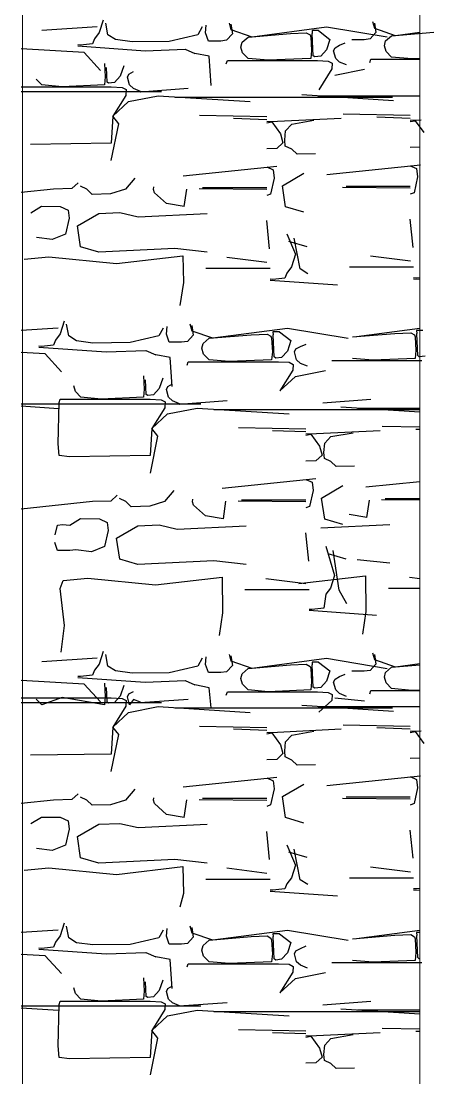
# Model space of a CAD drawing. Header units: millimetres. Extents: x 85048 to 158814, y 1395 to 38919.
# Drawn here: x 118658 to 119583, y 4749 to 7115 of the extents above; entities that cross this region are included whole.
import ezdxf

# ---------------------------------------------------------------- set-up
doc = ezdxf.new("R2010")
doc.units = ezdxf.units.MM
doc.layers.add('hatches', color=8, linetype='Continuous')
doc.layers.add('wall', color=5, linetype='Continuous')

msp = doc.modelspace()

# ---------------------------------------------------------------- linework, layer by layer
at = {"layer": 'hatches', "color": 252, "ltscale": 50, "true_color": 0x8f9991}
for p, q in [((118704.8, 7094.6, -163.5), (118828.7, 7102.7, -163.5)), ((118841.9, 7117.1, -219.5), (118833.3, 7089.1, -219.5)), ((118852.6, 7084.4, -219.5), (118847.5, 7110.4, -219.5)), ((119063.7, 7101.9, -219.5), (119054.2, 7084.4, -219.5)), ((119071.4, 7088.3, -219.5), (119072.5, 7105.4, -219.5)), ((119128.7, 7095.3, -219.5), (119124.7, 7110.4, -219.5)), ((119128, 7107.6, -219.5), (119131.3, 7086.1, -219.5)), ((119342, 7101.1, -219.5), (119175.5, 7079.2, -219.5)), ((119478, 7078.6, -219.5), (119342, 7101.1, -219.5)), ((119450.2, 7098.3, 3.4), (119446.2, 7113.4, 3.4)), ((119449.5, 7110.5, 3.4), (119452.8, 7089, 3.4)), ((119497, 7082.1, 3.4), (119450.2, 7098.3, 3.4)), ((118822.6, 7075.1, -219.5), (118818.1, 7063.9, -219.5)), ((118833.3, 7089.1, -219.5), (118822.6, 7075.1, -219.5)), ((118869.8, 7073.6, -219.5), (118852.6, 7084.4, -219.5)), ((118906.6, 7068.6, -219.5), (118869.8, 7073.6, -219.5)), ((119054.2, 7084.4, -219.5), (118989.8, 7069.3, -219.5)), ((119077.5, 7070.2, -219.5), (119071.4, 7088.3, -219.5)), ((119131.3, 7086.1, -219.5), (119118.4, 7071.9, -219.5)), ((119175.5, 7079.2, -219.5), (119128.7, 7095.3, -219.5)), ((119153.1, 7067.6, -219.5), (119166.6, 7079.2, -219.5)), ((119166.6, 7079.2, -219.5), (119261.2, 7087.2, -219.5)), ((119261.2, 7087.2, -219.5), (119296.8, 7088.7, -219.5)), ((119296.8, 7088.7, -219.5), (119305.3, 7083.8, -219.5)), ((119305.3, 7083.8, -219.5), (119306.8, 7079.2, -219.5)), ((119306.8, 7079.2, -219.5), (119308.5, 7049, -219.5)), ((119324.2, 7093.6, -219.5), (119309.9, 7093.5, -219.5)), ((119309.9, 7093.5, -219.5), (119310.3, 7087.1, -219.5)), ((119311, 7070, -219.5), (119310.3, 7087.1, -219.5)), ((119324.2, 7093.6, -219.5), (119349.9, 7073.8, -219.5)), ((119349.9, 7073.8, -219.5), (119342, 7050.7, -219.5)), ((119426.8, 7073.1, 3.4), (119399, 7073.1, 3.4)), ((119439.9, 7074.8, 3.4), (119426.8, 7073.1, 3.4)), ((119452.8, 7089, 3.4), (119439.9, 7074.8, 3.4)), ((119474.6, 7070.5, 3.4), (119488.1, 7082.1, 3.4)), ((119488.1, 7082.1, 3.4), (119582.7, 7090.1, 3.4)), ((119550.9, 7089.2, 3.4), (119497, 7082.1, 3.4)), ((118799.5, 7044.4, -163.5), (118658.2, 7052.5, -163.5)), ((118791.3, 7061, -219.5), (118785.3, 7061.3, -219.5)), ((118785.3, 7059.2, -219.5), (118936.1, 7048.5, -219.5)), ((118818.1, 7063.9, -219.5), (118791.3, 7061, -219.5)), ((118989.8, 7069.3, -219.5), (118906.6, 7068.6, -219.5)), ((118936.1, 7048.5, -219.5), (119025.3, 7052, -219.5)), ((119025.3, 7052, -219.5), (119047.3, 7042.2, -219.5)), ((119105.2, 7070.2, -219.5), (119077.5, 7070.2, -219.5)), ((119118.4, 7071.9, -219.5), (119105.2, 7070.2, -219.5)), ((119150.3, 7056.8, -219.5), (119153.1, 7067.6, -219.5)), ((119154.1, 7043.8, -219.5), (119150.3, 7056.8, -219.5)), ((119312.5, 7037.3, -219.5), (119311, 7070, -219.5)), ((119342, 7050.7, -219.5), (119329.1, 7036.5, -219.5)), ((119358.2, 7048.6, -219.5), (119361.2, 7055.3, -219.5)), ((119361.2, 7055.3, -219.5), (119371.5, 7060.9, -219.5)), ((119371.5, 7060.9, -219.5), (119384.3, 7066.3, -219.5)), ((119471.9, 7059.7, 3.4), (119474.6, 7070.5, 3.4)), ((119475.6, 7046.7, 3.4), (119471.9, 7059.7, 3.4)), ((118836, 7004.3, -107.5), (118799.5, 7044.4, -163.5)), ((119079.3, 7036.1, -219.5), (119047.3, 7042.2, -219.5)), ((119083.8, 6971, -219.5), (119079.3, 7036.1, -219.5)), ((119117.6, 7019.3, -219.5), (119120.1, 7026.6, -219.5)), ((119120.1, 7026.6, -219.5), (119321.8, 7026.6, -219.5)), ((119166.6, 7031.2, -219.5), (119154.1, 7043.8, -219.5)), ((119211.8, 7027, -219.5), (119166.6, 7031.2, -219.5)), ((119306.8, 7031.2, -219.5), (119211.8, 7027, -219.5)), ((119308.5, 7049, -219.5), (119306.8, 7031.2, -219.5)), ((119316, 7034.8, -219.5), (119312.5, 7037.3, -219.5)), ((119329.1, 7036.5, -219.5), (119316, 7034.8, -219.5)), ((119321.8, 7026.6, -219.5), (119346.1, 7025.4, -219.5)), ((119362.9, 7031.2, -219.5), (119358.2, 7048.6, -219.5)), ((119371.5, 7023.1, -219.5), (119362.9, 7031.2, -219.5)), ((119439.1, 7022.2, 3.4), (119441.6, 7029.5, 3.4)), ((119441.6, 7029.5, 3.4), (119550.9, 7029.5, 3.4)), ((119488.1, 7034.1, 3.4), (119475.6, 7046.7, 3.4)), ((119533.3, 7030, 3.4), (119488.1, 7034.1, 3.4)), ((119550.9, 7030.7, 3.4), (119533.3, 7030, 3.4)), ((118844.9, 7020, -13.5), (118846.6, 6989.8, -13.5)), ((118850.5, 6978.1, -13.5), (118849.1, 7010.8, -13.5)), ((118887.9, 7014.6, -13.5), (118880, 6991.5, -13.5)), ((119354.4, 7007.8, -219.5), (119325.2, 6961.3, -219.5)), ((119346.1, 7025.4, -219.5), (119355.2, 7020.6, -219.5)), ((119355.2, 7020.6, -219.5), (119354.4, 7007.8, -219.5)), ((119360.5, 6993.7, -219.5), (119427.2, 7007, -219.5)), ((119387.2, 7016.6, -219.5), (119371.5, 7023.1, -219.5)), ((118704.7, 6972, -13.5), (118692.1, 6984.6, -13.5)), ((118846.6, 6989.8, -13.5), (118844.9, 6972, -13.5)), ((118880, 6991.5, -13.5), (118867.2, 6977.3, -13.5)), ((118896.3, 6989.4, -13.5), (118899.3, 6996.1, -13.5)), ((118900.9, 6972, -13.5), (118896.3, 6989.4, -13.5)), ((118899.3, 6996.1, -13.5), (118909.5, 7001.8, -13.5)), ((118658.1, 6967.4, -13.5), (118859.9, 6967.4, -13.5)), ((118972.8, 6956.6, 97.4), (118658.2, 6956.6, 97.4)), ((118749.8, 6967.9, -13.5), (118704.7, 6972, -13.5)), ((118844.9, 6972, -13.5), (118749.8, 6967.9, -13.5)), ((118854, 6975.6, -13.5), (118850.5, 6978.1, -13.5)), ((118867.2, 6977.3, -13.5), (118854, 6975.6, -13.5)), ((118859.9, 6967.4, -13.5), (118884.2, 6966.2, -13.5)), ((118884.2, 6966.2, -13.5), (118893.2, 6961.5, -13.5)), ((118893.2, 6961.5, -13.5), (118892.5, 6948.6, -13.5)), ((118909.5, 6963.9, -13.5), (118900.9, 6972, -13.5)), ((118925.2, 6957.4, -13.5), (118909.5, 6963.9, -13.5)), ((119032.3, 6963.9, -13.5), (118924.7, 6956, -13.5)), ((118924.7, 6956, -13.5), (118925.2, 6957.4, -13.5)), ((118892.5, 6948.6, -13.5), (118863.2, 6902.1, -13.5)), ((118863.2, 6902.1, -13.5), (118898.6, 6934.5, -13.5)), ((118898.6, 6934.5, -13.5), (118965.2, 6947.8, -13.5)), ((118965.2, 6947.8, -13.5), (119170.8, 6934.5, -13.5)), ((119489.8, 6944.1, 209.4), (119002.3, 6944.1, 209.4)), ((119286.7, 6950.7, 209.4), (119492.3, 6937.4, 209.4)), ((119550.9, 6947, 432.2), (119323.8, 6947, 432.2)), ((118863.2, 6902.1, -13.5), (118859.9, 6841.5, -13.5)), ((118860, 6802.4, -13.5), (118877.1, 6885, -13.5)), ((118877.1, 6885, -13.5), (118863.2, 6902.1, -13.5)), ((119208.4, 6900.5, -13.5), (119057.6, 6903.3, -13.5)), ((119208.4, 6894.1, -13.5), (119133.6, 6897, -13.5)), ((119232.4, 6889.9, -13.5), (119208.4, 6889.2, -13.5)), ((119208.4, 6886.7, -13.5), (119219.5, 6889, -13.5)), ((119219.5, 6889, -13.5), (119238.8, 6862.2, -13.5)), ((119375, 6897, -13.5), (119232.4, 6889.9, -13.5)), ((119250.5, 6869.3, -13.5), (119264.2, 6884.1, -13.5)), ((119264.2, 6884.1, -13.5), (119314.1, 6892.7, -13.5)), ((119529.9, 6903.5, 209.4), (119379.2, 6906.2, 209.4)), ((119529.9, 6897.1, 209.4), (119455.1, 6900, 209.4)), ((119553.9, 6892.9, 209.4), (119529.9, 6892.2, 209.4)), ((119529.9, 6889.7, 209.4), (119541, 6891.9, 209.4)), ((119541, 6891.9, 209.4), (119560.3, 6865.2, 209.4)), ((119238.8, 6862.2, -13.5), (119244.7, 6842.5, -13.5)), ((119249, 6848.2, -13.5), (119250.5, 6869.3, -13.5)), ((118859.9, 6841.5, -13.5), (118679, 6838.8, -13.5)), ((119244.7, 6842.5, -13.5), (119230.8, 6829.5, -13.5)), ((119249.9, 6834.9, -13.5), (119249, 6848.2, -13.5)), ((119230.8, 6829.5, -13.5), (119208.4, 6828.7, -13.5)), ((119264.2, 6828.1, -13.5), (119249.9, 6834.9, -13.5)), ((119276.1, 6816.8, -13.5), (119264.2, 6828.1, -13.5)), ((119317.6, 6817.8, -13.5), (119276.1, 6816.8, -13.5)), ((119552.3, 6832.4, 209.4), (119529.9, 6831.7, 209.4)), ((119231.1, 6789.4, -13.5), (119021.1, 6767.4, -13.5)), ((119552.6, 6792.3, 209.4), (119342.6, 6770.3, 209.4)), ((119529.9, 6791.1, 209.4), (119544, 6784.6, 209.4)), ((119208.4, 6788.2, -13.5), (119222.5, 6781.6, -13.5)), ((119222.5, 6781.6, -13.5), (119224.8, 6763.4, -13.5)), ((119243.5, 6746.4, -13.5), (119291.1, 6774.1, -13.5)), ((119546.3, 6766.3, 209.4), (119538.2, 6730.6, 209.4)), ((119544, 6784.6, 209.4), (119546.3, 6766.3, 209.4)), ((118785.6, 6752.8, -13.5), (118771.7, 6739.7, -13.5)), ((118805.1, 6738.3, -13.5), (118790.8, 6745.2, -13.5)), ((118912.6, 6762.9, -13.5), (118891.7, 6738.3, -13.5)), ((118954.5, 6738, -13.5), (118955.1, 6743.8, -13.5)), ((119208.4, 6741.8, -13.5), (119064.5, 6741.8, -13.5)), ((119224.8, 6763.4, -13.5), (119216.7, 6727.6, -13.5)), ((119250.5, 6699.2, -13.5), (119243.5, 6746.4, -13.5)), ((119378.2, 6743.2, 209.4), (119529.9, 6741.4, 209.4)), ((119529.9, 6744.7, 209.4), (119386, 6744.7, 209.4)), ((118730.6, 6738.3, -13.5), (118658.2, 6730.8, -13.5)), ((118771.7, 6739.7, -13.5), (118730.6, 6738.3, -13.5)), ((118817, 6727, -13.5), (118805.1, 6738.3, -13.5)), ((118858.5, 6728, -13.5), (118817, 6727, -13.5)), ((118891.7, 6738.3, -13.5), (118858.5, 6728, -13.5)), ((118956.8, 6730.7, -13.5), (118954.5, 6738, -13.5)), ((118983.6, 6706.3, -13.5), (118956.8, 6730.7, -13.5)), ((119028.6, 6738.9, -13.5), (119022.9, 6699.9, -13.5)), ((119056.7, 6740.2, -13.5), (119208.4, 6738.5, -13.5)), ((119216.7, 6727.6, -13.5), (119208.4, 6724.2, -13.5)), ((119538.2, 6730.6, 209.4), (119529.9, 6727.2, 209.4)), ((118679.7, 6685.8, -13.5), (118703.7, 6700.5, -13.5)), ((118703.7, 6700.5, -13.5), (118745.9, 6700, -13.5)), ((118745.9, 6700, -13.5), (118763.4, 6691.9, -13.5)), ((119023.2, 6699.8, -13.5), (118983.6, 6706.3, -13.5)), ((119291.1, 6687.1, -13.5), (119250.5, 6699.2, -13.5)), ((118765.7, 6673.6, -13.5), (118757.6, 6637.9, -13.5)), ((118763.4, 6691.9, -13.5), (118765.7, 6673.6, -13.5)), ((118784.3, 6656.7, -13.5), (118832, 6684.3, -13.5)), ((118832, 6684.3, -13.5), (118879.5, 6686.1, -13.5)), ((118879.5, 6686.1, -13.5), (118920.3, 6676.7, -13.5)), ((118920.3, 6676.7, -13.5), (119074.7, 6684.3, -13.5)), ((119528.9, 6671.2, 209.4), (119535.5, 6608.2, 209.4)), ((118791.4, 6609.5, -13.5), (118784.3, 6656.7, -13.5)), ((119207.4, 6668.2, -13.5), (119214, 6605.3, -13.5)), ((118727.9, 6625.6, -13.5), (118692.9, 6630.3, -13.5)), ((118757.6, 6637.9, -13.5), (118727.9, 6625.6, -13.5)), ((119253.2, 6638.6, -13.5), (119272.5, 6592.9, -13.5)), ((119283.2, 6560.1, -13.5), (119269.5, 6629, -13.5)), ((118832, 6597.4, -13.5), (118791.4, 6609.5, -13.5)), ((119002.1, 6605.5, -13.5), (118832, 6597.4, -13.5)), ((119074.7, 6597.4, -13.5), (119002.1, 6605.5, -13.5)), ((119298.6, 6609.7, -13.5), (119258, 6621.8, -13.5)), ((118665.1, 6581.8, -13.5), (118720.1, 6587.1, -13.5)), ((118720.1, 6587.1, -13.5), (118871.4, 6572.3, -13.5)), ((118871.4, 6572.3, -13.5), (119020.7, 6589.5, -13.5)), ((119020.7, 6589.5, -13.5), (119021.5, 6529.6, -13.5)), ((119208.6, 6574.1, -13.5), (119119, 6585.8, -13.5)), ((119272.5, 6592.9, -13.5), (119263.9, 6564.8, -13.5)), ((119530.1, 6577.1, 209.4), (119440.5, 6588.7, 209.4)), ((119072, 6561.5, -13.5), (119215.9, 6561.5, -13.5)), ((119263.9, 6564.8, -13.5), (119253.2, 6550.8, -13.5)), ((119300.4, 6549.4, -13.5), (119283.2, 6560.1, -13.5)), ((119393.5, 6564.5, 209.4), (119537.4, 6564.5, 209.4)), ((119021.5, 6529.6, -13.5), (119013.9, 6478.5, -13.5)), ((119221.9, 6536.7, -13.5), (119215.9, 6537.1, -13.5)), ((119215.9, 6534.9, -13.5), (119366.7, 6524.2, -13.5)), ((119248.7, 6539.6, -13.5), (119221.9, 6536.7, -13.5)), ((119253.2, 6550.8, -13.5), (119248.7, 6539.6, -13.5)), ((119543.5, 6539.6, 209.4), (119537.4, 6540, 209.4)), ((119537.4, 6537.9, 209.4), (119550.9, 6536.9, 209.4)), ((119550.9, 6540.4, 209.4), (119543.5, 6539.6, 209.4)), ((118754.3, 6442.8, -117.1), (118745.7, 6414.7, -117.1)), ((118765.1, 6410, -117.1), (118759.9, 6436.1, -117.1)), ((119041.1, 6421, -117.1), (119037.1, 6436.1, -117.1)), ((118658.2, 6422.9, -61.1), (118741.1, 6428.3, -61.1)), ((118745.7, 6414.7, -117.1), (118735.1, 6400.8, -117.1)), ((118976.2, 6427.5, -117.1), (118966.7, 6410, -117.1)), ((118983.9, 6413.9, -117.1), (118985, 6431.1, -117.1)), ((118990, 6395.8, -117.1), (118983.9, 6413.9, -117.1)), ((119043.7, 6411.7, -117.1), (119030.8, 6397.5, -117.1)), ((119040.5, 6433.2, -117.1), (119043.7, 6411.7, -117.1)), ((119087.9, 6404.8, -117.1), (119041.1, 6421, -117.1)), ((119079.1, 6404.8, -117.1), (119173.6, 6412.8, -117.1)), ((119254.5, 6426.8, -117.1), (119087.9, 6404.8, -117.1)), ((119173.6, 6412.8, -117.1), (119209.3, 6414.3, -117.1)), ((119209.3, 6414.3, -117.1), (119217.8, 6409.5, -117.1)), ((119236.7, 6419.2, -117.1), (119222.3, 6419.1, -117.1)), ((119222.3, 6419.1, -117.1), (119222.8, 6412.7, -117.1)), ((119223.5, 6395.7, -117.1), (119222.8, 6412.7, -117.1)), ((119236.7, 6419.2, -117.1), (119262.3, 6399.5, -117.1)), ((119390.5, 6404.2, -117.1), (119254.5, 6426.8, -117.1)), ((119400.6, 6407.7, 105.8), (119495.1, 6415.7, 105.8)), ((119550.9, 6426.4, 105.8), (119409.4, 6407.7, 105.8)), ((119495.1, 6415.7, 105.8), (119530.8, 6417.2, 105.8)), ((119530.8, 6417.2, 105.8), (119539.3, 6412.4, 105.8)), ((119539.3, 6412.4, 105.8), (119540.8, 6407.7, 105.8)), ((119558.2, 6422.2, 105.8), (119543.8, 6422, 105.8)), ((119543.8, 6422, 105.8), (119544.3, 6415.7, 105.8)), ((119545, 6398.6, 105.8), (119544.3, 6415.7, 105.8)), ((118703.8, 6386.6, -117.1), (118697.8, 6387, -117.1)), ((118730.5, 6389.5, -117.1), (118703.8, 6386.6, -117.1)), ((118735.1, 6400.8, -117.1), (118730.5, 6389.5, -117.1)), ((118782.2, 6399.3, -117.1), (118765.1, 6410, -117.1)), ((118819.1, 6394.2, -117.1), (118782.2, 6399.3, -117.1)), ((118902.2, 6395, -117.1), (118819.1, 6394.2, -117.1)), ((118966.7, 6410, -117.1), (118902.2, 6395, -117.1)), ((119017.7, 6395.8, -117.1), (118990, 6395.8, -117.1)), ((119030.8, 6397.5, -117.1), (119017.7, 6395.8, -117.1)), ((119062.8, 6382.4, -117.1), (119065.6, 6393.2, -117.1)), ((119065.6, 6393.2, -117.1), (119079.1, 6404.8, -117.1)), ((119217.8, 6409.5, -117.1), (119219.3, 6404.8, -117.1)), ((119219.3, 6404.8, -117.1), (119221, 6374.6, -117.1)), ((119225, 6362.9, -117.1), (119223.5, 6395.7, -117.1)), ((119262.3, 6399.5, -117.1), (119254.5, 6376.3, -117.1)), ((119284, 6386.6, -117.1), (119296.7, 6391.9, -117.1)), ((119540.8, 6407.7, 105.8), (119542.5, 6377.5, 105.8)), ((119546.5, 6365.9, 105.8), (119545, 6398.6, 105.8)), ((118711.9, 6370, -61.1), (118658.2, 6373.1, -61.1)), ((118697.8, 6384.9, -117.1), (118848.6, 6374.1, -117.1)), ((118748.4, 6330, -5.1), (118711.9, 6370, -61.1)), ((118848.6, 6374.1, -117.1), (118937.7, 6377.6, -117.1)), ((118937.7, 6377.6, -117.1), (118959.7, 6367.8, -117.1)), ((118991.8, 6361.7, -117.1), (118959.7, 6367.8, -117.1)), ((119066.5, 6369.4, -117.1), (119062.8, 6382.4, -117.1)), ((119079.1, 6356.8, -117.1), (119066.5, 6369.4, -117.1)), ((119221, 6374.6, -117.1), (119219.3, 6356.8, -117.1)), ((119254.5, 6376.3, -117.1), (119241.6, 6362.1, -117.1)), ((119270.7, 6374.2, -117.1), (119273.7, 6380.9, -117.1)), ((119275.3, 6356.8, -117.1), (119270.7, 6374.2, -117.1)), ((119273.7, 6380.9, -117.1), (119284, 6386.6, -117.1)), ((119542.5, 6377.5, 105.8), (119540.8, 6359.7, 105.8)), ((119550, 6363.3, 105.8), (119546.5, 6365.9, 105.8)), ((119563.1, 6365, 105.8), (119550, 6363.3, 105.8)), ((118996.3, 6296.6, -117.1), (118991.8, 6361.7, -117.1)), ((119030.1, 6344.9, -117.1), (119032.5, 6352.2, -117.1)), ((119032.5, 6352.2, -117.1), (119234.3, 6352.2, -117.1)), ((119124.3, 6352.7, -117.1), (119079.1, 6356.8, -117.1)), ((119219.3, 6356.8, -117.1), (119124.3, 6352.7, -117.1)), ((119228.5, 6360.4, -117.1), (119225, 6362.9, -117.1)), ((119241.6, 6362.1, -117.1), (119228.5, 6360.4, -117.1)), ((119234.3, 6352.2, -117.1), (119258.6, 6351, -117.1)), ((119258.6, 6351, -117.1), (119267.6, 6346.3, -117.1)), ((119267.6, 6346.3, -117.1), (119266.9, 6333.4, -117.1)), ((119284, 6348.7, -117.1), (119275.3, 6356.8, -117.1)), ((119299.6, 6342.2, -117.1), (119284, 6348.7, -117.1)), ((119354, 6355.2, 105.8), (119555.8, 6355.2, 105.8)), ((119445.8, 6355.6, 105.8), (119400.6, 6359.7, 105.8)), ((119540.8, 6359.7, 105.8), (119445.8, 6355.6, 105.8)), ((118932.4, 6320.8, -115.9), (118934.1, 6290.6, -115.9)), ((119266.9, 6333.4, -117.1), (119237.6, 6286.9, -117.1)), ((119237.6, 6286.9, -117.1), (119273, 6319.3, -117.1)), ((119273, 6319.3, -117.1), (119339.6, 6332.6, -117.1)), ((118779.6, 6285.4, -115.9), (118775.9, 6298.5, -115.9)), ((118938.1, 6278.9, -115.9), (118936.6, 6311.7, -115.9)), ((118967.6, 6292.3, -115.9), (118954.7, 6278.1, -115.9)), ((118975.4, 6315.5, -115.9), (118967.6, 6292.3, -115.9)), ((118983.8, 6290.2, -115.9), (118986.8, 6296.9, -115.9)), ((118986.8, 6296.9, -115.9), (118997.1, 6302.6, -115.9)), ((118792.2, 6272.8, -115.9), (118779.6, 6285.4, -115.9)), ((118837.4, 6268.7, -115.9), (118792.2, 6272.8, -115.9)), ((118932.4, 6272.8, -115.9), (118837.4, 6268.7, -115.9)), ((118934.1, 6290.6, -115.9), (118932.4, 6272.8, -115.9)), ((118941.6, 6276.4, -115.9), (118938.1, 6278.9, -115.9)), ((118954.7, 6278.1, -115.9), (118941.6, 6276.4, -115.9)), ((118988.5, 6272.8, -115.9), (118983.8, 6290.2, -115.9)), ((118997.1, 6264.8, -115.9), (118988.5, 6272.8, -115.9)), ((119060.4, 6257.4, -5.1), (118658.2, 6257.4, -5.1)), ((118658.2, 6253.2, -227.9), (118741.5, 6247.8, -227.9)), ((118740.9, 6168.4, -115.9), (118743.2, 6260.9, -115.9)), ((118743.2, 6260.9, -115.9), (118745.6, 6268.3, -115.9)), ((118745.6, 6268.3, -115.9), (118947.4, 6268.3, -115.9)), ((118947.4, 6268.3, -115.9), (118971.7, 6267, -115.9)), ((118980, 6249.4, -115.9), (118950.7, 6202.9, -115.9)), ((118971.7, 6267, -115.9), (118980.8, 6262.3, -115.9)), ((118980.8, 6262.3, -115.9), (118980, 6249.4, -115.9)), ((118986.1, 6235.3, -115.9), (119052.7, 6248.6, -115.9)), ((119012.8, 6258.2, -115.9), (118997.1, 6264.8, -115.9)), ((119119.8, 6264.8, -115.9), (119012.2, 6256.9, -115.9)), ((119012.2, 6256.9, -115.9), (119012.8, 6258.2, -115.9)), ((119052.7, 6248.6, -115.9), (119258.4, 6235.3, -115.9)), ((119550.9, 6244.9, 106.9), (119089.8, 6244.9, 106.9)), ((119441.3, 6267.7, 106.9), (119333.7, 6259.8, 106.9)), ((119374.3, 6251.5, 106.9), (119550.9, 6240.1, 106.9)), ((119550.9, 6247.8, 329.8), (119411.3, 6247.8, 329.8)), ((118950.7, 6202.9, -115.9), (118986.1, 6235.3, -115.9)), ((118950.7, 6202.9, -115.9), (118947.4, 6142.3, -115.9)), ((118964.7, 6185.8, -115.9), (118950.7, 6202.9, -115.9)), ((119295.9, 6201.3, -115.9), (119145.2, 6204.1, -115.9)), ((119295.9, 6195, -115.9), (119221.1, 6197.9, -115.9)), ((119462.5, 6197.8, -115.9), (119319.9, 6190.8, -115.9)), ((119550.9, 6205.5, 106.9), (119466.7, 6207, 106.9)), ((119550.9, 6200.5, 106.9), (119542.6, 6200.8, 106.9)), ((118947.6, 6103.2, -115.9), (118964.7, 6185.8, -115.9)), ((119319.9, 6190.8, -115.9), (119295.9, 6190, -115.9)), ((119295.9, 6187.6, -115.9), (119307, 6189.8, -115.9)), ((119307, 6189.8, -115.9), (119326.4, 6163.1, -115.9)), ((119338.1, 6170.1, -115.9), (119351.7, 6185, -115.9)), ((119351.7, 6185, -115.9), (119401.7, 6193.5, -115.9)), ((118743.7, 6142.3, -115.9), (118740.9, 6168.4, -115.9)), ((119326.4, 6163.1, -115.9), (119332.2, 6143.4, -115.9)), ((119336.5, 6149, -115.9), (119338.1, 6170.1, -115.9)), ((118766.6, 6139.6, -115.9), (118743.7, 6142.3, -115.9)), ((118947.4, 6142.3, -115.9), (118766.6, 6139.6, -115.9)), ((119318.4, 6130.3, -115.9), (119295.9, 6129.5, -115.9)), ((119332.2, 6143.4, -115.9), (119318.4, 6130.3, -115.9)), ((119337.5, 6135.7, -115.9), (119336.5, 6149, -115.9)), ((119351.7, 6128.9, -115.9), (119337.5, 6135.7, -115.9)), ((119363.6, 6117.6, -115.9), (119351.7, 6128.9, -115.9)), ((119405.2, 6118.6, -115.9), (119363.6, 6117.6, -115.9)), ((119318.6, 6090.2, -115.9), (119108.7, 6068.2, -115.9)), ((119295.9, 6089, -115.9), (119310, 6082.5, -115.9)), ((119310, 6082.5, -115.9), (119312.3, 6064.2, -115.9)), ((119550.9, 6083.8, 106.9), (119430.2, 6071.2, 106.9)), ((119000.1, 6063.7, -115.9), (118979.2, 6039.2, -115.9)), ((119312.3, 6064.2, -115.9), (119304.2, 6028.5, -115.9)), ((119331, 6047.2, -115.9), (119378.7, 6074.9, -115.9)), ((118818.1, 6039.2, -115.9), (118658.2, 6022.4, -115.9)), ((118859.2, 6040.5, -115.9), (118818.1, 6039.2, -115.9)), ((118873.1, 6053.6, -115.9), (118859.2, 6040.5, -115.9)), ((118892.6, 6039.2, -115.9), (118878.4, 6046, -115.9)), ((118904.5, 6027.8, -115.9), (118892.6, 6039.2, -115.9)), ((118979.2, 6039.2, -115.9), (118946.1, 6028.8, -115.9)), ((119042, 6038.8, -115.9), (119042.7, 6044.7, -115.9)), ((119044.4, 6031.5, -115.9), (119042, 6038.8, -115.9)), ((119116.1, 6039.8, -115.9), (119110.5, 6000.7, -115.9)), ((119144.2, 6041, -115.9), (119295.9, 6039.3, -115.9)), ((119295.9, 6042.6, -115.9), (119152, 6042.6, -115.9)), ((119338.1, 6000, -115.9), (119331, 6047.2, -115.9)), ((119437.6, 6042.7, 106.9), (119432, 6003.6, 106.9)), ((119465.7, 6044, 106.9), (119550.9, 6043, 106.9)), ((119550.9, 6045.5, 106.9), (119473.5, 6045.5, 106.9)), ((118946.1, 6028.8, -115.9), (118904.5, 6027.8, -115.9)), ((119071.2, 6007.1, -115.9), (119044.4, 6031.5, -115.9)), ((119304.2, 6028.5, -115.9), (119295.9, 6025, -115.9)), ((119432.3, 6003.6, 106.9), (119392.7, 6010.1, 106.9)), ((118734.5, 5964.7, -115.9), (118739.5, 5986.6, -115.9)), ((118739.5, 5986.6, -115.9), (118751.1, 5988, -115.9)), ((118751.1, 5988, -115.9), (118767.3, 5986.6, -115.9)), ((118767.3, 5986.6, -115.9), (118791.3, 6001.4, -115.9)), ((118791.3, 6001.4, -115.9), (118833.5, 6000.8, -115.9)), ((118833.5, 6000.8, -115.9), (118850.9, 5992.7, -115.9)), ((118850.9, 5992.7, -115.9), (118853.2, 5974.4, -115.9)), ((118871.9, 5957.5, -115.9), (118919.5, 5985.1, -115.9)), ((118919.5, 5985.1, -115.9), (118967, 5987, -115.9)), ((118967, 5987, -115.9), (119007.9, 5977.6, -115.9)), ((119007.9, 5977.6, -115.9), (119162.3, 5985.1, -115.9)), ((119110.8, 6000.6, -115.9), (119071.2, 6007.1, -115.9)), ((119329.4, 5980.5, 106.9), (119483.8, 5988.1, 106.9)), ((119378.7, 5987.9, -115.9), (119338.1, 6000, -115.9)), ((118853.2, 5974.4, -115.9), (118845.1, 5938.7, -115.9)), ((119294.9, 5969.1, -115.9), (119301.5, 5906.1, -115.9)), ((118739.5, 5929.4, -115.9), (118733.4, 5947.5, -115.9)), ((118845.1, 5938.7, -115.9), (118815.4, 5926.5, -115.9)), ((118878.9, 5910.3, -115.9), (118871.9, 5957.5, -115.9)), ((119340.7, 5939.5, -115.9), (119360, 5873.7, -115.9)), ((118767.3, 5929.4, -115.9), (118739.5, 5929.4, -115.9)), ((118780.4, 5931.1, -115.9), (118767.3, 5929.4, -115.9)), ((118815.4, 5926.5, -115.9), (118780.4, 5931.1, -115.9)), ((119386.2, 5910.5, -115.9), (119345.6, 5922.6, -115.9)), ((119370.8, 5840.9, -115.9), (119357.1, 5929.8, -115.9)), ((118919.5, 5898.2, -115.9), (118878.9, 5910.3, -115.9)), ((119089.6, 5906.3, -115.9), (118919.5, 5898.2, -115.9)), ((119162.3, 5898.2, -115.9), (119089.6, 5906.3, -115.9)), ((119483.8, 5901.1, 106.9), (119411.1, 5909.2, 106.9)), ((118752.6, 5862.6, -115.9), (118807.6, 5867.9, -115.9)), ((118807.6, 5867.9, -115.9), (118959, 5853.1, -115.9)), ((118959, 5853.1, -115.9), (119108.3, 5870.3, -115.9)), ((119108.3, 5870.3, -115.9), (119109, 5790.4, -115.9)), ((119296.1, 5854.9, -115.9), (119206.5, 5866.6, -115.9)), ((119280.5, 5856.1, 106.9), (119429.8, 5873.2, 106.9)), ((119360, 5873.7, -115.9), (119351.4, 5845.6, -115.9)), ((119429.8, 5873.2, 106.9), (119430.5, 5793.4, 106.9)), ((119550.9, 5866.6, 106.9), (119528.1, 5869.5, 106.9)), ((118745.9, 5844.7, -115.9), (118752.6, 5862.6, -115.9)), ((118755.2, 5762.1, -115.9), (118745.9, 5844.7, -115.9)), ((119351.4, 5845.6, -115.9), (119340.7, 5831.7, -115.9)), ((119481.1, 5845.3, 106.9), (119550.9, 5845.3, 106.9)), ((119159.5, 5842.3, -115.9), (119303.4, 5842.3, -115.9)), ((119340.7, 5831.7, -115.9), (119336.2, 5800.4, -115.9)), ((119387.9, 5810.2, -115.9), (119370.8, 5840.9, -115.9)), ((119309.5, 5797.5, -115.9), (119303.4, 5797.9, -115.9)), ((119303.4, 5795.8, -115.9), (119454.2, 5785, -115.9)), ((119336.2, 5800.4, -115.9), (119309.5, 5797.5, -115.9)), ((119109, 5790.4, -115.9), (119101.4, 5739.3, -115.9)), ((119430.5, 5793.4, 106.9), (119422.9, 5742.2, 106.9)), ((118747.6, 5702.5, -115.9), (118755.2, 5762.1, -115.9)), ((118841.9, 5703.6, -219.5), (118833.3, 5675.5, -219.5)), ((118704.8, 5681, -163.5), (118828.7, 5689.1, -163.5)), ((118852.6, 5670.8, -219.5), (118847.5, 5696.9, -219.5)), ((119063.7, 5688.4, -219.5), (119054.2, 5670.8, -219.5)), ((119071.4, 5674.7, -219.5), (119072.5, 5691.9, -219.5)), ((119128.7, 5681.8, -219.5), (119124.7, 5696.9, -219.5)), ((119128, 5694, -219.5), (119131.3, 5672.6, -219.5)), ((119175.5, 5665.6, -219.5), (119128.7, 5681.8, -219.5)), ((119342, 5687.6, -219.5), (119175.5, 5665.6, -219.5)), ((119324.2, 5680.1, -219.5), (119309.9, 5679.9, -219.5)), ((119309.9, 5679.9, -219.5), (119310.3, 5673.6, -219.5)), ((119324.2, 5680.1, -219.5), (119349.9, 5660.3, -219.5)), ((119478, 5665, -219.5), (119342, 5687.6, -219.5)), ((119450.2, 5684.7, 3.4), (119446.2, 5699.8, 3.4)), ((119449.5, 5697, 3.4), (119452.8, 5675.5, 3.4)), ((119497, 5668.6, 3.4), (119450.2, 5684.7, 3.4)), ((118822.6, 5661.6, -219.5), (118818.1, 5650.3, -219.5)), ((118833.3, 5675.5, -219.5), (118822.6, 5661.6, -219.5)), ((118869.8, 5660.1, -219.5), (118852.6, 5670.8, -219.5)), ((118906.6, 5655, -219.5), (118869.8, 5660.1, -219.5)), ((118989.8, 5655.8, -219.5), (118906.6, 5655, -219.5)), ((119054.2, 5670.8, -219.5), (118989.8, 5655.8, -219.5)), ((119077.5, 5656.6, -219.5), (119071.4, 5674.7, -219.5)), ((119105.2, 5656.6, -219.5), (119077.5, 5656.6, -219.5)), ((119118.4, 5658.3, -219.5), (119105.2, 5656.6, -219.5)), ((119131.3, 5672.6, -219.5), (119118.4, 5658.3, -219.5)), ((119150.3, 5643.3, -219.5), (119153.1, 5654, -219.5)), ((119153.1, 5654, -219.5), (119166.6, 5665.6, -219.5)), ((119166.6, 5665.6, -219.5), (119261.2, 5673.6, -219.5)), ((119261.2, 5673.6, -219.5), (119296.8, 5675.1, -219.5)), ((119296.8, 5675.1, -219.5), (119305.3, 5670.3, -219.5)), ((119305.3, 5670.3, -219.5), (119306.8, 5665.6, -219.5)), ((119306.8, 5665.6, -219.5), (119308.5, 5635.4, -219.5)), ((119311, 5656.5, -219.5), (119310.3, 5673.6, -219.5)), ((119312.5, 5623.7, -219.5), (119311, 5656.5, -219.5)), ((119349.9, 5660.3, -219.5), (119342, 5637.1, -219.5)), ((119426.8, 5659.6, 3.4), (119399, 5659.6, 3.4)), ((119439.9, 5661.3, 3.4), (119426.8, 5659.6, 3.4)), ((119452.8, 5675.5, 3.4), (119439.9, 5661.3, 3.4)), ((119471.9, 5646.2, 3.4), (119474.6, 5656.9, 3.4)), ((119474.6, 5656.9, 3.4), (119488.1, 5668.6, 3.4)), ((119488.1, 5668.6, 3.4), (119550.9, 5673.9, 3.4)), ((119550.9, 5675.7, 3.4), (119497, 5668.6, 3.4)), ((118799.5, 5630.8, -163.5), (118658.2, 5639, -163.5)), ((118791.3, 5647.4, -219.5), (118785.3, 5647.8, -219.5)), ((118785.3, 5645.7, -219.5), (118936.1, 5634.9, -219.5)), ((118818.1, 5650.3, -219.5), (118791.3, 5647.4, -219.5)), ((118836, 5590.8, -107.5), (118799.5, 5630.8, -163.5)), ((118844.9, 5632.5, -13.5), (118846.6, 5602.3, -13.5)), ((118936.1, 5634.9, -219.5), (119025.3, 5638.4, -219.5)), ((119025.3, 5638.4, -219.5), (119047.3, 5628.7, -219.5)), ((119154.1, 5630.2, -219.5), (119150.3, 5643.3, -219.5)), ((119166.6, 5617.6, -219.5), (119154.1, 5630.2, -219.5)), ((119308.5, 5635.4, -219.5), (119306.8, 5617.6, -219.5)), ((119342, 5637.1, -219.5), (119329.1, 5622.9, -219.5)), ((119358.2, 5635, -219.5), (119361.2, 5641.7, -219.5)), ((119362.9, 5617.6, -219.5), (119358.2, 5635, -219.5)), ((119361.2, 5641.7, -219.5), (119371.5, 5647.4, -219.5)), ((119371.5, 5647.4, -219.5), (119384.3, 5652.7, -219.5)), ((119475.6, 5633.2, 3.4), (119471.9, 5646.2, 3.4)), ((119488.1, 5620.6, 3.4), (119475.6, 5633.2, 3.4)), ((118850.5, 5590.6, -13.5), (118849.1, 5623.4, -13.5)), ((118887.9, 5627.2, -13.5), (118880, 5604, -13.5)), ((118896.3, 5601.9, -13.5), (118899.3, 5608.6, -13.5)), ((118899.3, 5608.6, -13.5), (118909.5, 5614.3, -13.5)), ((119079.3, 5622.5, -219.5), (119047.3, 5628.7, -219.5)), ((119083.8, 5577.4, -219.5), (119079.3, 5622.5, -219.5)), ((119117.6, 5605.7, -219.5), (119120.1, 5613.1, -219.5)), ((119120.1, 5613.1, -219.5), (119321.8, 5613.1, -219.5)), ((119211.8, 5613.5, -219.5), (119166.6, 5617.6, -219.5)), ((119306.8, 5617.6, -219.5), (119211.8, 5613.5, -219.5)), ((119316, 5621.2, -219.5), (119312.5, 5623.7, -219.5)), ((119329.1, 5622.9, -219.5), (119316, 5621.2, -219.5)), ((119321.8, 5613.1, -219.5), (119346.1, 5611.9, -219.5)), ((119346.1, 5611.9, -219.5), (119355.2, 5607.1, -219.5)), ((119355.2, 5607.1, -219.5), (119354.4, 5594.2, -219.5)), ((119371.5, 5609.6, -219.5), (119362.9, 5617.6, -219.5)), ((119387.2, 5603, -219.5), (119371.5, 5609.6, -219.5)), ((119439.1, 5608.7, 3.4), (119441.6, 5616, 3.4)), ((119441.6, 5616, 3.4), (119550.9, 5616, 3.4)), ((119533.3, 5616.4, 3.4), (119488.1, 5620.6, 3.4)), ((119550.9, 5617.2, 3.4), (119533.3, 5616.4, 3.4)), ((118658.1, 5600, -13.5), (118859.9, 5600, -13.5)), ((118972.8, 5589.1, 97.4), (118658.2, 5589.1, 97.4)), ((118704.7, 5584.5, -13.5), (118692.1, 5597.1, -13.5)), ((118749.8, 5600.4, -13.5), (118704.7, 5584.5, -13.5)), ((118844.9, 5584.5, -13.5), (118749.8, 5600.4, -13.5)), ((118846.6, 5602.3, -13.5), (118844.9, 5584.5, -13.5)), ((118854, 5588.1, -13.5), (118850.5, 5590.6, -13.5)), ((118867.2, 5589.8, -13.5), (118854, 5588.1, -13.5)), ((118859.9, 5600, -13.5), (118884.2, 5598.8, -13.5)), ((118880, 5604, -13.5), (118867.2, 5589.8, -13.5)), ((118884.2, 5598.8, -13.5), (118893.2, 5594, -13.5)), ((118893.2, 5594, -13.5), (118892.5, 5581.1, -13.5)), ((118900.9, 5584.5, -13.5), (118896.3, 5601.9, -13.5)), ((118909.5, 5596.5, -13.5), (118900.9, 5584.5, -13.5)), ((118925.2, 5589.9, -13.5), (118909.5, 5596.5, -13.5)), ((119032.3, 5596.5, -13.5), (118924.7, 5588.6, -13.5)), ((118924.7, 5588.6, -13.5), (118925.2, 5589.9, -13.5)), ((119286.7, 5583.3, 209.4), (119492.3, 5570, 209.4)), ((119354.4, 5594.2, -219.5), (119325.2, 5567.7, -219.5)), ((119360.5, 5600.1, -219.5), (119427.2, 5593.4, -219.5)), ((118892.5, 5581.1, -13.5), (118863.2, 5534.6, -13.5)), ((118863.2, 5534.6, -13.5), (118898.6, 5567, -13.5)), ((118898.6, 5567, -13.5), (118965.2, 5580.3, -13.5)), ((118965.2, 5580.3, -13.5), (119170.8, 5567, -13.5)), ((119489.8, 5576.6, 209.4), (119002.3, 5576.6, 209.4)), ((119550.9, 5579.5, 432.2), (119323.8, 5579.5, 432.2)), ((119208.4, 5533.1, -13.5), (119057.6, 5535.8, -13.5)), ((119529.9, 5536, 209.4), (119379.2, 5538.8, 209.4)), ((118863.2, 5534.6, -13.5), (118859.9, 5474.1, -13.5)), ((118860, 5434.9, -13.5), (118877.1, 5517.5, -13.5)), ((118877.1, 5517.5, -13.5), (118863.2, 5534.6, -13.5)), ((119208.4, 5526.7, -13.5), (119133.6, 5529.6, -13.5)), ((119232.4, 5522.5, -13.5), (119208.4, 5521.8, -13.5)), ((119208.4, 5519.3, -13.5), (119219.5, 5521.5, -13.5)), ((119219.5, 5521.5, -13.5), (119238.8, 5494.8, -13.5)), ((119375, 5529.5, -13.5), (119232.4, 5522.5, -13.5)), ((119250.5, 5501.8, -13.5), (119264.2, 5516.7, -13.5)), ((119264.2, 5516.7, -13.5), (119314.1, 5525.2, -13.5)), ((119529.9, 5529.6, 209.4), (119455.1, 5532.5, 209.4)), ((119553.9, 5525.4, 209.4), (119529.9, 5524.7, 209.4)), ((119529.9, 5522.2, 209.4), (119541, 5524.4, 209.4)), ((119541, 5524.4, 209.4), (119560.3, 5497.7, 209.4)), ((119238.8, 5494.8, -13.5), (119244.7, 5475.1, -13.5)), ((119249, 5480.7, -13.5), (119250.5, 5501.8, -13.5)), ((118859.9, 5474.1, -13.5), (118679, 5471.3, -13.5)), ((119244.7, 5475.1, -13.5), (119230.8, 5462, -13.5)), ((119249.9, 5467.5, -13.5), (119249, 5480.7, -13.5)), ((119264.2, 5460.6, -13.5), (119249.9, 5467.5, -13.5)), ((119552.3, 5464.9, 209.4), (119529.9, 5464.2, 209.4)), ((119230.8, 5462, -13.5), (119208.4, 5461.3, -13.5)), ((119276.1, 5449.3, -13.5), (119264.2, 5460.6, -13.5)), ((119317.6, 5450.3, -13.5), (119276.1, 5449.3, -13.5)), ((119231.1, 5421.9, -13.5), (119021.1, 5399.9, -13.5)), ((119208.4, 5420.7, -13.5), (119222.5, 5414.2, -13.5)), ((119552.6, 5424.9, 209.4), (119342.6, 5402.9, 209.4)), ((119529.9, 5423.6, 209.4), (119544, 5417.1, 209.4)), ((119544, 5417.1, 209.4), (119546.3, 5398.8, 209.4)), ((118912.6, 5395.4, -13.5), (118891.7, 5370.9, -13.5)), ((119224.8, 5395.9, -13.5), (119216.7, 5360.2, -13.5)), ((119222.5, 5414.2, -13.5), (119224.8, 5395.9, -13.5)), ((119243.5, 5379, -13.5), (119291.1, 5406.6, -13.5)), ((119546.3, 5398.8, 209.4), (119538.2, 5363.1, 209.4)), ((118730.6, 5370.9, -13.5), (118658.2, 5363.3, -13.5)), ((118771.7, 5372.2, -13.5), (118730.6, 5370.9, -13.5)), ((118785.6, 5385.3, -13.5), (118771.7, 5372.2, -13.5)), ((118805.1, 5370.9, -13.5), (118790.8, 5377.7, -13.5)), ((118817, 5359.5, -13.5), (118805.1, 5370.9, -13.5)), ((118891.7, 5370.9, -13.5), (118858.5, 5360.5, -13.5)), ((118954.5, 5370.5, -13.5), (118955.1, 5376.4, -13.5)), ((118956.8, 5363.2, -13.5), (118954.5, 5370.5, -13.5)), ((119028.6, 5371.5, -13.5), (119022.9, 5332.4, -13.5)), ((119056.7, 5372.7, -13.5), (119208.4, 5371, -13.5)), ((119208.4, 5374.3, -13.5), (119064.5, 5374.3, -13.5)), ((119250.5, 5331.8, -13.5), (119243.5, 5379, -13.5)), ((119378.2, 5375.7, 209.4), (119529.9, 5373.9, 209.4)), ((119529.9, 5377.2, 209.4), (119386, 5377.2, 209.4)), ((118858.5, 5360.5, -13.5), (118817, 5359.5, -13.5)), ((118983.6, 5338.9, -13.5), (118956.8, 5363.2, -13.5)), ((119216.7, 5360.2, -13.5), (119208.4, 5356.8, -13.5)), ((119538.2, 5363.1, 209.4), (119529.9, 5359.7, 209.4)), ((118679.7, 5318.3, -13.5), (118703.7, 5333.1, -13.5)), ((118703.7, 5333.1, -13.5), (118745.9, 5332.5, -13.5)), ((118745.9, 5332.5, -13.5), (118763.4, 5324.4, -13.5)), ((118763.4, 5324.4, -13.5), (118765.7, 5306.1, -13.5)), ((119023.2, 5332.3, -13.5), (118983.6, 5338.9, -13.5)), ((119291.1, 5319.6, -13.5), (119250.5, 5331.8, -13.5)), ((118765.7, 5306.1, -13.5), (118757.6, 5270.4, -13.5)), ((118784.3, 5289.2, -13.5), (118832, 5316.9, -13.5)), ((118832, 5316.9, -13.5), (118879.5, 5318.7, -13.5)), ((118879.5, 5318.7, -13.5), (118920.3, 5309.3, -13.5)), ((118920.3, 5309.3, -13.5), (119074.7, 5316.9, -13.5)), ((119207.4, 5300.8, -13.5), (119214, 5237.8, -13.5)), ((119528.9, 5303.7, 209.4), (119535.5, 5240.7, 209.4)), ((118791.4, 5242, -13.5), (118784.3, 5289.2, -13.5)), ((118727.9, 5258.2, -13.5), (118692.9, 5262.8, -13.5)), ((118757.6, 5270.4, -13.5), (118727.9, 5258.2, -13.5)), ((119253.2, 5271.2, -13.5), (119272.5, 5225.4, -13.5)), ((119298.6, 5242.2, -13.5), (119258, 5254.3, -13.5)), ((119283.2, 5192.6, -13.5), (119269.5, 5261.5, -13.5)), ((118832, 5229.9, -13.5), (118791.4, 5242, -13.5)), ((119002.1, 5238, -13.5), (118832, 5229.9, -13.5)), ((119074.7, 5229.9, -13.5), (119002.1, 5238, -13.5)), ((118665.1, 5214.4, -13.5), (118720.1, 5219.6, -13.5)), ((118720.1, 5219.6, -13.5), (118871.4, 5204.8, -13.5)), ((118871.4, 5204.8, -13.5), (119020.7, 5222, -13.5)), ((119020.7, 5222, -13.5), (119021.5, 5162.2, -13.5)), ((119208.6, 5206.6, -13.5), (119119, 5218.3, -13.5)), ((119272.5, 5225.4, -13.5), (119263.9, 5197.3, -13.5)), ((119530.1, 5209.6, 209.4), (119440.5, 5221.2, 209.4)), ((119072, 5194.1, -13.5), (119215.9, 5194.1, -13.5)), ((119253.2, 5183.4, -13.5), (119248.7, 5172.1, -13.5)), ((119263.9, 5197.3, -13.5), (119253.2, 5183.4, -13.5)), ((119300.4, 5181.9, -13.5), (119283.2, 5192.6, -13.5)), ((119393.5, 5197, 209.4), (119537.4, 5197, 209.4)), ((119021.5, 5162.2, -13.5), (119013.9, 5131, -13.5)), ((119221.9, 5169.2, -13.5), (119215.9, 5169.6, -13.5)), ((119215.9, 5167.5, -13.5), (119366.7, 5156.7, -13.5)), ((119248.7, 5172.1, -13.5), (119221.9, 5169.2, -13.5)), ((119543.5, 5172.1, 209.4), (119537.4, 5172.5, 209.4)), ((119537.4, 5170.4, 209.4), (119550.9, 5169.4, 209.4)), ((119550.9, 5172.9, 209.4), (119543.5, 5172.1, 209.4)), ((118754.3, 5095.3, -117.1), (118745.7, 5067.2, -117.1)), ((118765.1, 5062.5, -117.1), (118759.9, 5088.6, -117.1)), ((119041.1, 5073.5, -117.1), (119037.1, 5088.6, -117.1)), ((118658.2, 5075.4, -61.1), (118741.1, 5080.9, -61.1)), ((118745.7, 5067.2, -117.1), (118735.1, 5053.3, -117.1)), ((118782.2, 5051.8, -117.1), (118765.1, 5062.5, -117.1)), ((118966.7, 5062.5, -117.1), (118902.2, 5047.5, -117.1)), ((118976.2, 5080.1, -117.1), (118966.7, 5062.5, -117.1)), ((118983.9, 5066.4, -117.1), (118985, 5083.6, -117.1)), ((118990, 5048.3, -117.1), (118983.9, 5066.4, -117.1)), ((119043.7, 5064.3, -117.1), (119030.8, 5050, -117.1)), ((119040.5, 5085.7, -117.1), (119043.7, 5064.3, -117.1)), ((119087.9, 5057.3, -117.1), (119041.1, 5073.5, -117.1)), ((119079.1, 5057.3, -117.1), (119173.6, 5065.3, -117.1)), ((119254.5, 5079.3, -117.1), (119087.9, 5057.3, -117.1)), ((119173.6, 5065.3, -117.1), (119209.3, 5066.8, -117.1)), ((119209.3, 5066.8, -117.1), (119217.8, 5062, -117.1)), ((119236.7, 5071.8, -117.1), (119222.3, 5071.6, -117.1)), ((119222.3, 5071.6, -117.1), (119222.8, 5065.3, -117.1)), ((119223.5, 5048.2, -117.1), (119222.8, 5065.3, -117.1)), ((119236.7, 5071.8, -117.1), (119262.3, 5052, -117.1)), ((119390.5, 5056.8, -117.1), (119254.5, 5079.3, -117.1)), ((119400.6, 5060.3, 105.8), (119495.1, 5068.3, 105.8)), ((119550.9, 5078.9, 105.8), (119409.4, 5060.3, 105.8)), ((119495.1, 5068.3, 105.8), (119530.8, 5069.8, 105.8)), ((119530.8, 5069.8, 105.8), (119539.3, 5064.9, 105.8)), ((119539.3, 5064.9, 105.8), (119540.8, 5060.3, 105.8)), ((119550.9, 5074.6, 105.8), (119543.8, 5074.6, 105.8)), ((119543.8, 5074.6, 105.8), (119544.3, 5068.2, 105.8)), ((119545, 5051.1, 105.8), (119544.3, 5068.2, 105.8)), ((118703.8, 5039.1, -117.1), (118697.8, 5039.5, -117.1)), ((118730.5, 5042, -117.1), (118703.8, 5039.1, -117.1)), ((118735.1, 5053.3, -117.1), (118730.5, 5042, -117.1)), ((118819.1, 5046.7, -117.1), (118782.2, 5051.8, -117.1)), ((118902.2, 5047.5, -117.1), (118819.1, 5046.7, -117.1)), ((119017.7, 5048.3, -117.1), (118990, 5048.3, -117.1)), ((119030.8, 5050, -117.1), (119017.7, 5048.3, -117.1)), ((119062.8, 5035, -117.1), (119065.6, 5045.7, -117.1)), ((119065.6, 5045.7, -117.1), (119079.1, 5057.3, -117.1)), ((119217.8, 5062, -117.1), (119219.3, 5057.3, -117.1)), ((119219.3, 5057.3, -117.1), (119221, 5027.1, -117.1)), ((119225, 5015.5, -117.1), (119223.5, 5048.2, -117.1)), ((119262.3, 5052, -117.1), (119254.5, 5028.9, -117.1)), ((119273.7, 5033.5, -117.1), (119284, 5039.1, -117.1)), ((119284, 5039.1, -117.1), (119296.7, 5044.5, -117.1)), ((119540.8, 5060.3, 105.8), (119542.5, 5030.1, 105.8)), ((119546.5, 5018.4, 105.8), (119545, 5051.1, 105.8)), ((118711.9, 5022.5, -61.1), (118658.2, 5025.6, -61.1)), ((118697.8, 5037.4, -117.1), (118848.6, 5026.6, -117.1)), ((118748.4, 4982.5, -5.1), (118711.9, 5022.5, -61.1)), ((118848.6, 5026.6, -117.1), (118937.7, 5030.1, -117.1)), ((118937.7, 5030.1, -117.1), (118959.7, 5020.4, -117.1)), ((118991.8, 5014.2, -117.1), (118959.7, 5020.4, -117.1)), ((119066.5, 5021.9, -117.1), (119062.8, 5035, -117.1)), ((119079.1, 5009.3, -117.1), (119066.5, 5021.9, -117.1)), ((119221, 5027.1, -117.1), (119219.3, 5009.3, -117.1)), ((119228.5, 5012.9, -117.1), (119225, 5015.5, -117.1)), ((119254.5, 5028.9, -117.1), (119241.6, 5014.6, -117.1)), ((119270.7, 5026.7, -117.1), (119273.7, 5033.5, -117.1)), ((119275.3, 5009.3, -117.1), (119270.7, 5026.7, -117.1)), ((119542.5, 5030.1, 105.8), (119540.8, 5012.3, 105.8)), ((119550, 5015.9, 105.8), (119546.5, 5018.4, 105.8)), ((119550.9, 5016, 105.8), (119550, 5015.9, 105.8)), ((118996.3, 4949.2, -117.1), (118991.8, 5014.2, -117.1)), ((119030.1, 4997.4, -117.1), (119032.5, 5004.8, -117.1)), ((119032.5, 5004.8, -117.1), (119234.3, 5004.8, -117.1)), ((119124.3, 5005.2, -117.1), (119079.1, 5009.3, -117.1)), ((119219.3, 5009.3, -117.1), (119124.3, 5005.2, -117.1)), ((119241.6, 5014.6, -117.1), (119228.5, 5012.9, -117.1)), ((119234.3, 5004.8, -117.1), (119258.6, 5003.6, -117.1)), ((119258.6, 5003.6, -117.1), (119267.6, 4998.8, -117.1)), ((119267.6, 4998.8, -117.1), (119266.9, 4985.9, -117.1)), ((119284, 5001.3, -117.1), (119275.3, 5009.3, -117.1)), ((119299.6, 4994.8, -117.1), (119284, 5001.3, -117.1)), ((119354, 5007.7, 105.8), (119555.8, 5007.7, 105.8)), ((119445.8, 5008.1, 105.8), (119400.6, 5012.3, 105.8)), ((119540.8, 5012.3, 105.8), (119445.8, 5008.1, 105.8)), ((118932.4, 4973.3, -115.9), (118934.1, 4943.1, -115.9)), ((118975.4, 4968, -115.9), (118967.6, 4944.9, -115.9)), ((119266.9, 4985.9, -117.1), (119237.6, 4939.4, -117.1)), ((119237.6, 4939.4, -117.1), (119273, 4971.9, -117.1)), ((119273, 4971.9, -117.1), (119339.6, 4985.1, -117.1)), ((118779.6, 4937.9, -115.9), (118775.9, 4951, -115.9)), ((118938.1, 4931.5, -115.9), (118936.6, 4964.2, -115.9)), ((118967.6, 4944.9, -115.9), (118954.7, 4930.6, -115.9)), ((118983.8, 4942.7, -115.9), (118986.8, 4949.5, -115.9)), ((118986.8, 4949.5, -115.9), (118997.1, 4955.1, -115.9)), ((118743.2, 4913.4, -115.9), (118745.6, 4920.8, -115.9)), ((118745.6, 4920.8, -115.9), (118947.4, 4920.8, -115.9)), ((118792.2, 4925.3, -115.9), (118779.6, 4937.9, -115.9)), ((118837.4, 4921.2, -115.9), (118792.2, 4925.3, -115.9)), ((118932.4, 4925.3, -115.9), (118837.4, 4921.2, -115.9)), ((118934.1, 4943.1, -115.9), (118932.4, 4925.3, -115.9)), ((118941.6, 4928.9, -115.9), (118938.1, 4931.5, -115.9)), ((118954.7, 4930.6, -115.9), (118941.6, 4928.9, -115.9)), ((118947.4, 4920.8, -115.9), (118971.7, 4919.6, -115.9)), ((118988.5, 4925.3, -115.9), (118983.8, 4942.7, -115.9)), ((118997.1, 4917.3, -115.9), (118988.5, 4925.3, -115.9)), ((119060.4, 4909.9, -5.1), (118658.2, 4909.9, -5.1)), ((118658.2, 4905.7, -227.9), (118741.5, 4900.4, -227.9)), ((118740.9, 4820.9, -115.9), (118743.2, 4913.4, -115.9)), ((118980, 4901.9, -115.9), (118950.7, 4855.4, -115.9)), ((118971.7, 4919.6, -115.9), (118980.8, 4914.8, -115.9)), ((118980.8, 4914.8, -115.9), (118980, 4901.9, -115.9)), ((118986.1, 4887.9, -115.9), (119052.7, 4901.1, -115.9)), ((119012.8, 4910.8, -115.9), (118997.1, 4917.3, -115.9)), ((119119.8, 4917.3, -115.9), (119012.2, 4909.4, -115.9)), ((119012.2, 4909.4, -115.9), (119012.8, 4910.8, -115.9)), ((119052.7, 4901.1, -115.9), (119258.4, 4887.9, -115.9)), ((119550.9, 4897.4, 106.9), (119089.8, 4897.4, 106.9)), ((119441.3, 4920.2, 106.9), (119333.7, 4912.3, 106.9)), ((119374.3, 4904.1, 106.9), (119550.9, 4892.7, 106.9)), ((119550.9, 4900.4, 329.8), (119411.3, 4900.4, 329.8)), ((118950.7, 4855.4, -115.9), (118986.1, 4887.9, -115.9)), ((118950.7, 4855.4, -115.9), (118947.4, 4794.9, -115.9)), ((118964.7, 4838.3, -115.9), (118950.7, 4855.4, -115.9)), ((119295.9, 4853.9, -115.9), (119145.2, 4856.6, -115.9)), ((119295.9, 4847.5, -115.9), (119221.1, 4850.4, -115.9)), ((119462.5, 4850.3, -115.9), (119319.9, 4843.3, -115.9)), ((119550.9, 4858, 106.9), (119466.7, 4859.6, 106.9)), ((119550.9, 4853, 106.9), (119542.6, 4853.3, 106.9)), ((118947.6, 4755.7, -115.9), (118964.7, 4838.3, -115.9)), ((119319.9, 4843.3, -115.9), (119295.9, 4842.6, -115.9)), ((119295.9, 4840.1, -115.9), (119307, 4842.3, -115.9)), ((119307, 4842.3, -115.9), (119326.4, 4815.6, -115.9)), ((119338.1, 4822.6, -115.9), (119351.7, 4837.5, -115.9)), ((119351.7, 4837.5, -115.9), (119401.7, 4846, -115.9)), ((118743.7, 4794.9, -115.9), (118740.9, 4820.9, -115.9)), ((119326.4, 4815.6, -115.9), (119332.2, 4795.9, -115.9)), ((119336.5, 4801.5, -115.9), (119338.1, 4822.6, -115.9)), ((118766.6, 4792.1, -115.9), (118743.7, 4794.9, -115.9)), ((118947.4, 4794.9, -115.9), (118766.6, 4792.1, -115.9)), ((119318.4, 4782.8, -115.9), (119295.9, 4782.1, -115.9)), ((119332.2, 4795.9, -115.9), (119318.4, 4782.8, -115.9)), ((119337.5, 4788.3, -115.9), (119336.5, 4801.5, -115.9)), ((119351.7, 4781.5, -115.9), (119337.5, 4788.3, -115.9)), ((119363.6, 4770.1, -115.9), (119351.7, 4781.5, -115.9)), ((119405.2, 4771.1, -115.9), (119363.6, 4770.1, -115.9))]:
    msp.add_line(p, q, dxfattribs=at)
at = {"layer": 'wall', "color": 250, "linetype": 'Continuous', "lineweight": 15, "ltscale": 0.13}
for p, q in [((118660.9, 2847.2, 0.7), (118660.9, 10277.2, 0.7)), ((119550.9, 2847.2, 0.7), (119550.9, 10277.2, 0.7))]:
    msp.add_line(p, q, dxfattribs=at)

doc.saveas('drawing.dxf')
